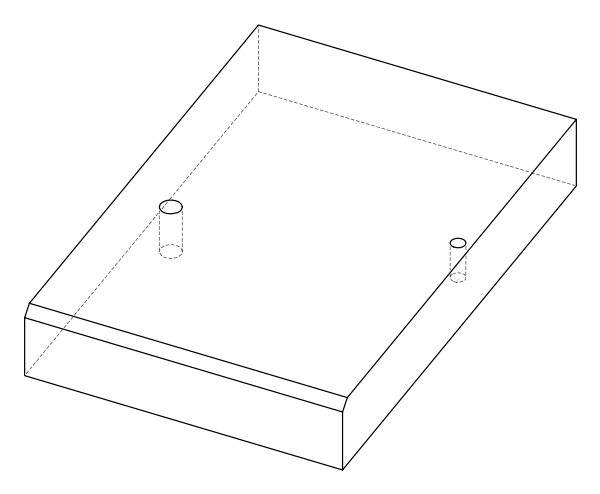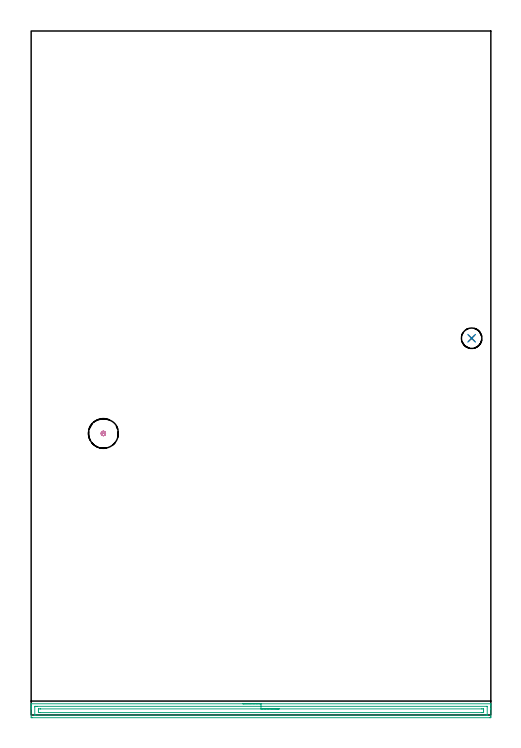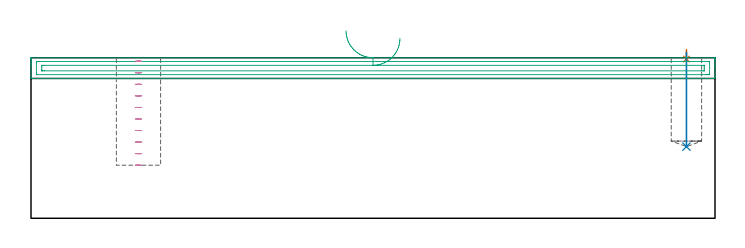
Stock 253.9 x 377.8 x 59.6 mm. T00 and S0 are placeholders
(PLAN: 4 operations, 3 tool changes, 6.9 min)
(1 SPOT_DRILL | STEP1POCKET | NXT0321_9005460120000 | 0.03 min | 1 mm3)
(2 DRILL_BLIND_HOLE_INTO_CENTER | STEP1POCKET | NXT0301_084 | 0.14 min | 3159 mm3)
(3 AREA_MILL | FG_CHAMFER_SURFACE | UGT0205_001 | 6.3 min | 7527 mm3)
(4 MILL_BLIND_HOLE_FROM_SOLID_MATERIAL | STEP1POCKET_1 | UGT0201_132 | Spiral | 0.46 min | 8428 mm3)
(TOOL NXT0321_9005460120000 | NC Spot Drill, 142deg, 12mm, Carbide, Uncoated | D12 PA142 FL30 Z2)
(TOOL NXT0301_084 | Carbide Drill 11.3mm [860.1-1130-034A1-MM 2214] | D11.3 PA140 FL55 Z2)
(TOOL UGT0205_001 | Chamfer Mill 20 x 3 x 45 deg. | D20 FL50 Z2)
(TOOL UGT0201_132 | Carbide End Mill 14.0 | D14 FL30 Z4)
(OP 1 SPOT_DRILL)
G17 G21 G94 G90
T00 M6
G54
G17 G0 G90 X243.3 Y208.1 S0 M3
G43 Z69.6 H0
G94 G81 G98 Z59.114 F250. R62.6
G80
M5
M2
(OP 2 DRILL_BLIND_HOLE_INTO_CENTER)
G17 G21 G94 G90
T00 M6
G54
G17 G0 G90 X243.3 Y208.1 S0 M3
G43 Z69.6 H1
G94 G81 G98 Z26.6 F250. R61.6
G80
M5
M2
(OP 3 AREA_MILL)
G17 G21 G94 G90
T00 M6
G54
G17 G0 G90 X116.95 Y6.2 S1061 M3
G43 Z69.6 H0
G94 G1 X116.988 Z68.728 F250.
X117.102 Z67.864
X117.291 Z67.012
X117.553 Z66.18
X117.887 Z65.374
X118.29 Z64.6
X118.759 Z63.864
X119.29 Z63.172
X119.879 Z62.529
X120.522 Z61.94
X121.214 Z61.408
X121.95 Z60.94
X122.724 Z60.537
X123.53 Z60.203
X124.362 Z59.941
X125.214 Z59.752
X126.078 Z59.638
X126.95 Z59.6
X253.735
X253.89 Y6.198 Z59.588
X253.898 Y6.071 Z59.464
X253.9 Y5.94 Z59.339
Y5.618 Z59.018
Y4.973 Z58.368
Y3.776 Z57.173
Y3.224 Z56.618
Y-0.872 Z52.525
X253.897 Y-1.148 Z52.249
X253.89 Y-1.493 Z51.904
X253.646 Y-1.498 Z51.901
X253.289 Y-1.5 Z51.9
X0.611
X0.254 Y-1.498 Z51.901
X0.01 Y-1.493 Z51.904
X0. Y-1.148 Z52.249
Y3.224 Z56.618
Y3.776 Z57.173
Y4.099 Z57.495
Y4.651 Z58.047
Y4.973 Z58.368
Y5.618 Z59.018
Y5.94 Z59.339
X0.002 Y6.071 Z59.464
X0.01 Y6.198 Z59.588
X0.165 Y6.2 Z59.6
X126.95
Y4.786 Z58.186
X251.503 Y4.785 Z58.185
X251.696 Y4.784 Z58.184
X251.85 Y4.781 Z58.181
X251.882 Y4.779 Z58.179
X251.89 Y4.762 Z58.162
X251.893 Y4.734 Z58.134
X251.899 Y4.586 Z57.986
X251.9 Y0.213 Z53.613
X251.897 Y0.083 Z53.483
X251.892 Y-0.02 Z53.38
X251.888 Y-0.079 Z53.321
X251.853 Y-0.08 Z53.32
X251.503 Y-0.084 Z53.316
X251.312 Y-0.085 Z53.315
X250.61 Y-0.086 Z53.314
X2.397 Y-0.085 Z53.315
X2.204 Y-0.084 Z53.316
X2.05 Y-0.081 Z53.319
X2.018 Y-0.079 Z53.321
X2.01 Y-0.062 Z53.338
X2.007 Y-0.034 Z53.366
X2.001 Y0.114 Z53.514
Y4.487 Z57.887
X2.003 Y4.617 Z58.017
X2.008 Y4.72 Z58.12
X2.012 Y4.779 Z58.179
X2.047 Y4.78 Z58.18
X2.397 Y4.784 Z58.184
X2.589 Y4.785 Z58.185
X3.29 Y4.786 Z58.186
X126.95
Y3.372 Z56.772
X248.825 Y3.371 Z56.771
X249.568 Y3.37 Z56.77
X249.718 Y3.368 Z56.768
X249.866 Y3.365 Z56.765
X249.891 Y3.358 Z56.758
X249.894 Y3.331 Z56.731
X249.898 Y3.284 Z56.684
X249.899 Y3.224 Z56.624
X249.9 Y3.046 Z56.446
Y2.171 Z55.571
X249.897 Y1.476 Z54.876
X249.894 Y1.386 Z54.786
X249.89 Y1.344 Z54.744
X249.883 Y1.335 Z54.735
X249.864 Y1.333 Z54.733
X249.718 Y1.33 Z54.73
X248.975 Y1.328 Z54.728
X248.825
X5.075
X4.332 Y1.33 Z54.73
X4.183 Y1.332 Z54.732
X4.034 Y1.335 Z54.735
X4.009 Y1.342 Z54.742
X4.006 Y1.369 Z54.769
X4.002 Y1.416 Z54.816
X4.001 Y1.476 Z54.876
X4. Y1.654 Z55.054
Y2.529 Z55.929
X4.003 Y3.224 Z56.624
X4.006 Y3.314 Z56.714
X4.01 Y3.356 Z56.756
X4.017 Y3.365 Z56.765
X4.037 Y3.367 Z56.767
X4.183 Y3.37 Z56.77
X4.925 Y3.372 Z56.772
X5.075
X126.95
X127.822 Z56.81
X128.687 Z56.923
X129.538 Z57.112
X130.37 Z57.375
X131.176 Z57.708
X131.95 Z58.111
X132.686 Z58.58
X133.378 Z59.111
X134.021 Z59.701
X134.61 Z60.344
X135.142 Z61.036
X135.61 Z61.772
X136.013 Z62.545
X136.347 Z63.351
X136.609 Z64.183
X136.798 Z65.035
X136.912 Z65.9
X136.95 Z66.772
G0 Z69.6
M5
M2
(OP 4 MILL_BLIND_HOLE_FROM_SOLID_MATERIAL)
G17 G21 G94 G90
T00 M6
G54
G17 G0 G90 X39.9 Y155.5 S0 M3
G43 Z69.6 H0
Z58.31
G94 G3 X40.5 Y156.1 R0.6 F250.
X39.9 Y156.7 R0.6
X38.7 Y155.5 R1.2
X39.9 Y156.7 R-1.2
X39.3 Y156.1 R0.6
X39.9 Y155.5 R0.6
G0 Z54.02
G3 X40.5 Y156.1 R0.6
X39.9 Y156.7 R0.6
X38.7 Y155.5 R1.2
X39.9 Y156.7 R-1.2
X39.3 Y156.1 R0.6
X39.9 Y155.5 R0.6
G0 Z49.73
G3 X40.5 Y156.1 R0.6
X39.9 Y156.7 R0.6
X38.7 Y155.5 R1.2
X39.9 Y156.7 R-1.2
X39.3 Y156.1 R0.6
X39.9 Y155.5 R0.6
G0 Z45.44
G3 X40.5 Y156.1 R0.6
X39.9 Y156.7 R0.6
X38.7 Y155.5 R1.2
X39.9 Y156.7 R-1.2
X39.3 Y156.1 R0.6
X39.9 Y155.5 R0.6
G0 Z41.15
G3 X40.5 Y156.1 R0.6
X39.9 Y156.7 R0.6
X38.7 Y155.5 R1.2
X39.9 Y156.7 R-1.2
X39.3 Y156.1 R0.6
X39.9 Y155.5 R0.6
G0 Z36.86
G3 X40.5 Y156.1 R0.6
X39.9 Y156.7 R0.6
X38.7 Y155.5 R1.2
X39.9 Y156.7 R-1.2
X39.3 Y156.1 R0.6
X39.9 Y155.5 R0.6
G0 Z32.57
G3 X40.5 Y156.1 R0.6
X39.9 Y156.7 R0.6
X38.7 Y155.5 R1.2
X39.9 Y156.7 R-1.2
X39.3 Y156.1 R0.6
X39.9 Y155.5 R0.6
G0 Z28.28
G3 X40.5 Y156.1 R0.6
X39.9 Y156.7 R0.6
X38.7 Y155.5 R1.2
X39.9 Y156.7 R-1.2
X39.3 Y156.1 R0.6
X39.9 Y155.5 R0.6
G0 Z23.99
G3 X40.5 Y156.1 R0.6
X39.9 Y156.7 R0.6
X38.7 Y155.5 R1.2
X39.9 Y156.7 R-1.2
X39.3 Y156.1 R0.6
X39.9 Y155.5 R0.6
G0 Z19.7
G3 X40.5 Y156.1 R0.6
X39.9 Y156.7 R0.6
X38.7 Y155.5 R1.2
X39.9 Y156.7 R-1.2
X39.3 Y156.1 R0.6
X39.9 Y155.5 R0.6
G0 Z69.6
M5
M2
